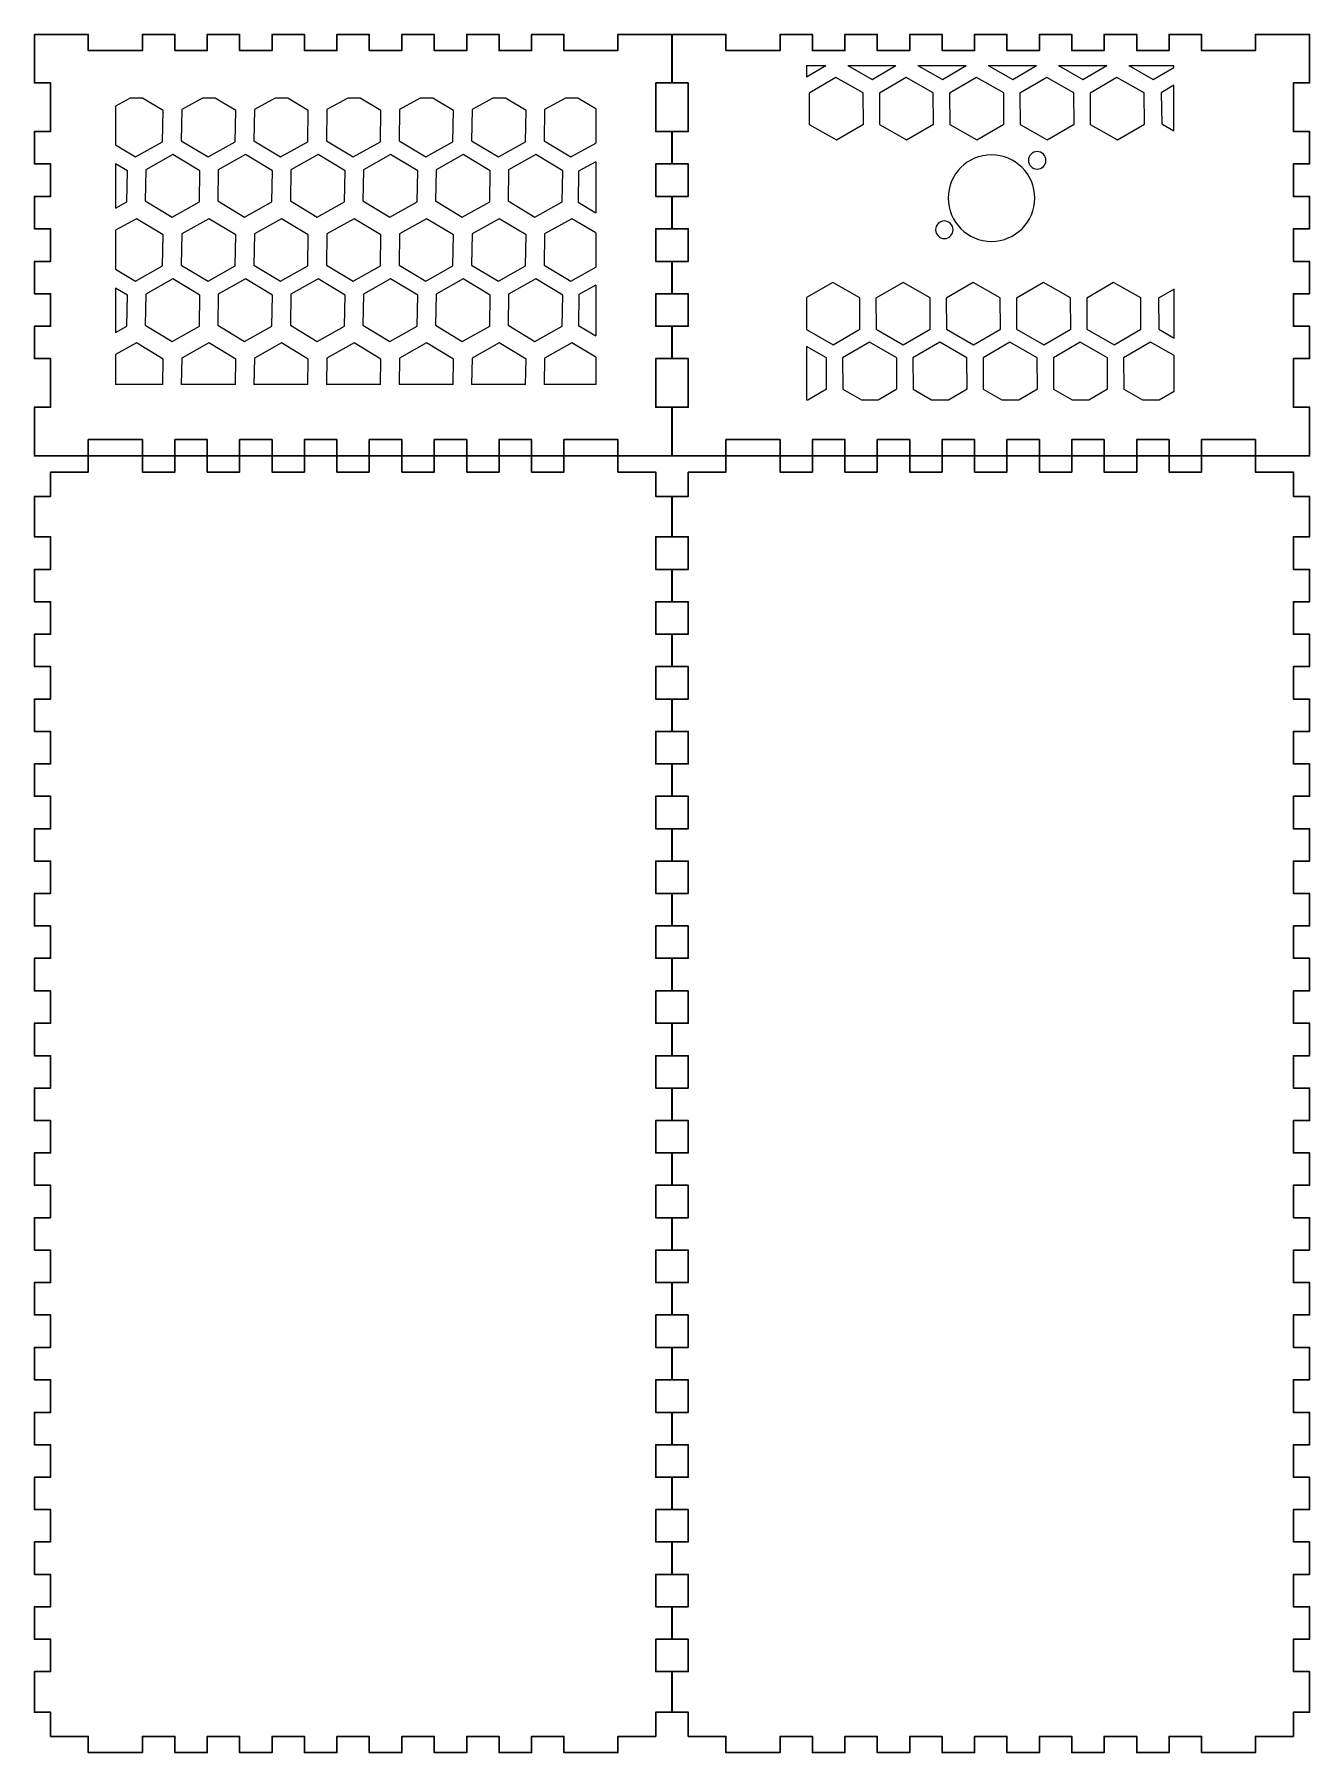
# Model space of a CAD drawing. Header units: inches. Extents: x 18 to 1367, y 18 to 919.
# Drawn here: x 18 to 687, y 18 to 919 of the extents above; entities that cross this region are included whole.
import ezdxf

# ---------------------------------------------------------------- set-up
doc = ezdxf.new("R2010")
doc.units = ezdxf.units.IN
doc.header["$MEASUREMENT"] = 0
doc.layers.add('Layer 1', color=7, linetype='Continuous')

# ---------------------------------------------------------------- blocks, each defined once
blk = doc.blocks.new('block 2')
at = {"layer": 'Layer 1', "color": 7, "lineweight": 30, "true_color": 0xffffff}
blk.add_lwpolyline([(18, 919.4), (46.3, 919.4), (46.3, 910.9), (74.7, 910.9), (74.7, 919.4), (91.7, 919.4), (91.7, 910.9), (108.7, 910.9), (108.7, 919.4), (125.7, 919.4), (125.7, 910.9), (142.7, 910.9), (142.7, 919.4), (159.7, 919.4), (159.7, 910.9), (176.7, 910.9), (176.7, 919.4), (193.7, 919.4), (193.7, 910.9), (210.8, 910.9), (210.8, 919.4), (227.8, 919.4), (227.8, 910.9), (244.8, 910.9), (244.8, 919.4), (261.8, 919.4), (261.8, 910.9), (278.8, 910.9), (278.8, 919.4), (295.8, 919.4), (295.8, 910.9), (324.1, 910.9), (324.1, 919.4), (352.5, 919.4), (352.5, 893.9), (344, 893.9), (344, 868.4), (352.5, 868.4), (352.5, 851.4), (344, 851.4), (344, 834.4), (352.5, 834.4), (352.5, 817.4), (344, 817.4), (344, 800.3), (352.5, 800.3), (352.5, 783.3), (344, 783.3), (344, 766.3), (352.5, 766.3), (352.5, 749.3), (344, 749.3), (344, 723.8), (352.5, 723.8), (352.5, 698.3), (324.1, 698.3), (324.1, 706.8), (295.8, 706.8), (295.8, 698.3), (278.8, 698.3), (278.8, 706.8), (261.8, 706.8), (261.8, 698.3), (244.8, 698.3), (244.8, 706.8), (227.8, 706.8), (227.8, 698.3), (210.8, 698.3), (210.8, 706.8), (193.7, 706.8), (193.7, 698.3), (176.7, 698.3), (176.7, 706.8), (159.7, 706.8), (159.7, 698.3), (142.7, 698.3), (142.7, 706.8), (125.7, 706.8), (125.7, 698.3), (108.7, 698.3), (108.7, 706.8), (91.7, 706.8), (91.7, 698.3), (74.7, 698.3), (74.7, 706.8), (46.3, 706.8), (46.3, 698.3), (18, 698.3), (18, 723.8), (26.5, 723.8), (26.5, 749.3), (18, 749.3), (18, 766.3), (26.5, 766.3), (26.5, 783.3), (18, 783.3), (18, 800.3), (26.5, 800.3), (26.5, 817.4), (18, 817.4), (18, 834.4), (26.5, 834.4), (26.5, 851.4), (18, 851.4), (18, 868.4), (26.5, 868.4), (26.5, 893.9), (18, 893.9), (18, 919.4)], dxfattribs=at)
blk = doc.blocks.new('block 3')
at = {"layer": 'Layer 1', "color": 7, "lineweight": 30, "true_color": 0xffffff}
blk.add_lwpolyline([(352.51, 919.4), (380.81, 919.4), (380.81, 910.9), (409.21, 910.9), (409.21, 919.4), (426.21, 919.4), (426.21, 910.9), (443.21, 910.9), (443.21, 919.4), (460.21, 919.4), (460.21, 910.9), (477.21, 910.9), (477.21, 919.4), (494.21, 919.4), (494.21, 910.9), (511.21, 910.9), (511.21, 919.4), (528.21, 919.4), (528.21, 910.9), (545.21, 910.9), (545.21, 919.4), (562.21, 919.4), (562.21, 910.9), (579.21, 910.9), (579.21, 919.4), (596.31, 919.4), (596.31, 910.9), (613.31, 910.9), (613.31, 919.4), (630.31, 919.4), (630.31, 910.9), (658.61, 910.9), (658.61, 919.4), (687.01, 919.4), (687.01, 893.9), (678.51, 893.9), (678.51, 868.4), (687.01, 868.4), (687.01, 851.4), (678.51, 851.4), (678.51, 834.4), (687.01, 834.4), (687.01, 817.4), (678.51, 817.4), (678.51, 800.3), (687.01, 800.3), (687.01, 783.3), (678.51, 783.3), (678.51, 766.3), (687.01, 766.3), (687.01, 749.3), (678.51, 749.3), (678.51, 723.8), (687.01, 723.8), (687.01, 698.3), (658.61, 698.3), (658.61, 706.8), (630.31, 706.8), (630.31, 698.3), (613.31, 698.3), (613.31, 706.8), (596.31, 706.8), (596.31, 698.3), (579.21, 698.3), (579.21, 706.8), (562.21, 706.8), (562.21, 698.3), (545.21, 698.3), (545.21, 706.8), (528.21, 706.8), (528.21, 698.3), (511.21, 698.3), (511.21, 706.8), (494.21, 706.8), (494.21, 698.3), (477.21, 698.3), (477.21, 706.8), (460.21, 706.8), (460.21, 698.3), (443.21, 698.3), (443.21, 706.8), (426.21, 706.8), (426.21, 698.3), (409.21, 698.3), (409.21, 706.8), (380.81, 706.8), (380.81, 698.3), (352.51, 698.3), (352.51, 723.8), (361.01, 723.8), (361.01, 749.3), (352.51, 749.3), (352.51, 766.3), (361.01, 766.3), (361.01, 783.3), (352.51, 783.3), (352.51, 800.3), (361.01, 800.3), (361.01, 817.4), (352.51, 817.4), (352.51, 834.4), (361.01, 834.4), (361.01, 851.4), (352.51, 851.4), (352.51, 868.4), (361.01, 868.4), (361.01, 893.9), (352.51, 893.9), (352.51, 919.4)], dxfattribs=at)
blk = doc.blocks.new('block 6')
at = {"layer": 'Layer 1', "color": 7, "lineweight": 30, "true_color": 0xffffff}
blk.add_lwpolyline([(26.5, 689.82), (46.3, 689.82), (46.3, 698.32), (74.7, 698.32), (74.7, 689.82), (91.7, 689.82), (91.7, 698.32), (108.7, 698.32), (108.7, 689.82), (125.7, 689.82), (125.7, 698.32), (142.7, 698.32), (142.7, 689.82), (159.7, 689.82), (159.7, 698.32), (176.7, 698.32), (176.7, 689.82), (193.7, 689.82), (193.7, 698.32), (210.8, 698.32), (210.8, 689.82), (227.8, 689.82), (227.8, 698.32), (244.8, 698.32), (244.8, 689.82), (261.8, 689.82), (261.8, 698.32), (278.8, 698.32), (278.8, 689.82), (295.8, 689.82), (295.8, 698.32), (324.1, 698.32), (324.1, 689.82), (344, 689.82), (344, 677.02), (352.5, 677.02), (352.5, 655.82), (344, 655.82), (344, 638.72), (352.5, 638.72), (352.5, 621.72), (344, 621.72), (344, 604.72), (352.5, 604.72), (352.5, 587.72), (344, 587.72), (344, 570.72), (352.5, 570.72), (352.5, 553.72), (344, 553.72), (344, 536.72), (352.5, 536.72), (352.5, 519.72), (344, 519.72), (344, 502.72), (352.5, 502.72), (352.5, 485.72), (344, 485.72), (344, 468.72), (352.5, 468.72), (352.5, 451.72), (344, 451.72), (344, 434.72), (352.5, 434.72), (352.5, 417.62), (344, 417.62), (344, 400.62), (352.5, 400.62), (352.5, 383.62), (344, 383.62), (344, 366.62), (352.5, 366.62), (352.5, 349.62), (344, 349.62), (344, 332.62), (352.5, 332.62), (352.5, 315.62), (344, 315.62), (344, 298.62), (352.5, 298.62), (352.5, 281.62), (344, 281.62), (344, 264.62), (352.5, 264.62), (352.5, 247.62), (344, 247.62), (344, 230.62), (352.5, 230.62), (352.5, 213.62), (344, 213.62), (344, 196.52), (352.5, 196.52), (352.5, 179.52), (344, 179.52), (344, 162.52), (352.5, 162.52), (352.5, 145.52), (344, 145.52), (344, 128.52), (352.5, 128.52), (352.5, 111.52), (344, 111.52), (344, 94.52), (352.5, 94.52), (352.5, 77.52), (344, 77.52), (344, 60.52), (352.5, 60.52), (352.5, 39.22), (344, 39.22), (344, 26.52), (324.1, 26.52), (324.1, 18.02), (295.8, 18.02), (295.8, 26.52), (278.8, 26.52), (278.8, 18.02), (261.8, 18.02), (261.8, 26.52), (244.8, 26.52), (244.8, 18.02), (227.8, 18.02), (227.8, 26.52), (210.8, 26.52), (210.8, 18.02), (193.7, 18.02), (193.7, 26.52), (176.7, 26.52), (176.7, 18.02), (159.7, 18.02), (159.7, 26.52), (142.7, 26.52), (142.7, 18.02), (125.7, 18.02), (125.7, 26.52), (108.7, 26.52), (108.7, 18.02), (91.7, 18.02), (91.7, 26.52), (74.7, 26.52), (74.7, 18.02), (46.3, 18.02), (46.3, 26.52), (26.5, 26.52), (26.5, 39.22), (18, 39.22), (18, 60.52), (26.5, 60.52), (26.5, 77.52), (18, 77.52), (18, 94.52), (26.5, 94.52), (26.5, 111.52), (18, 111.52), (18, 128.52), (26.5, 128.52), (26.5, 145.52), (18, 145.52), (18, 162.52), (26.5, 162.52), (26.5, 179.52), (18, 179.52), (18, 196.52), (26.5, 196.52), (26.5, 213.62), (18, 213.62), (18, 230.62), (26.5, 230.62), (26.5, 247.62), (18, 247.62), (18, 264.62), (26.5, 264.62), (26.5, 281.62), (18, 281.62), (18, 298.62), (26.5, 298.62), (26.5, 315.62), (18, 315.62), (18, 332.62), (26.5, 332.62), (26.5, 349.62), (18, 349.62), (18, 366.62), (26.5, 366.62), (26.5, 383.62), (18, 383.62), (18, 400.62), (26.5, 400.62), (26.5, 417.62), (18, 417.62), (18, 434.72), (26.5, 434.72), (26.5, 451.72), (18, 451.72), (18, 468.72), (26.5, 468.72), (26.5, 485.72), (18, 485.72), (18, 502.72), (26.5, 502.72), (26.5, 519.72), (18, 519.72), (18, 536.72), (26.5, 536.72), (26.5, 553.72), (18, 553.72), (18, 570.72), (26.5, 570.72), (26.5, 587.72), (18, 587.72), (18, 604.72), (26.5, 604.72), (26.5, 621.72), (18, 621.72), (18, 638.72), (26.5, 638.72), (26.5, 655.82), (18, 655.82), (18, 677.02), (26.5, 677.02), (26.5, 689.82)], dxfattribs=at)
blk = doc.blocks.new('block 7')
at = {"layer": 'Layer 1', "color": 7, "lineweight": 30, "true_color": 0xffffff}
blk.add_lwpolyline([(361.01, 689.82), (380.81, 689.82), (380.81, 698.32), (409.21, 698.32), (409.21, 689.82), (426.21, 689.82), (426.21, 698.32), (443.21, 698.32), (443.21, 689.82), (460.21, 689.82), (460.21, 698.32), (477.21, 698.32), (477.21, 689.82), (494.21, 689.82), (494.21, 698.32), (511.21, 698.32), (511.21, 689.82), (528.21, 689.82), (528.21, 698.32), (545.21, 698.32), (545.21, 689.82), (562.21, 689.82), (562.21, 698.32), (579.21, 698.32), (579.21, 689.82), (596.31, 689.82), (596.31, 698.32), (613.31, 698.32), (613.31, 689.82), (630.31, 689.82), (630.31, 698.32), (658.61, 698.32), (658.61, 689.82), (678.51, 689.82), (678.51, 677.02), (687.01, 677.02), (687.01, 655.82), (678.51, 655.82), (678.51, 638.72), (687.01, 638.72), (687.01, 621.72), (678.51, 621.72), (678.51, 604.72), (687.01, 604.72), (687.01, 587.72), (678.51, 587.72), (678.51, 570.72), (687.01, 570.72), (687.01, 553.72), (678.51, 553.72), (678.51, 536.72), (687.01, 536.72), (687.01, 519.72), (678.51, 519.72), (678.51, 502.72), (687.01, 502.72), (687.01, 485.72), (678.51, 485.72), (678.51, 468.72), (687.01, 468.72), (687.01, 451.72), (678.51, 451.72), (678.51, 434.72), (687.01, 434.72), (687.01, 417.62), (678.51, 417.62), (678.51, 400.62), (687.01, 400.62), (687.01, 383.62), (678.51, 383.62), (678.51, 366.62), (687.01, 366.62), (687.01, 349.62), (678.51, 349.62), (678.51, 332.62), (687.01, 332.62), (687.01, 315.62), (678.51, 315.62), (678.51, 298.62), (687.01, 298.62), (687.01, 281.62), (678.51, 281.62), (678.51, 264.62), (687.01, 264.62), (687.01, 247.62), (678.51, 247.62), (678.51, 230.62), (687.01, 230.62), (687.01, 213.62), (678.51, 213.62), (678.51, 196.52), (687.01, 196.52), (687.01, 179.52), (678.51, 179.52), (678.51, 162.52), (687.01, 162.52), (687.01, 145.52), (678.51, 145.52), (678.51, 128.52), (687.01, 128.52), (687.01, 111.52), (678.51, 111.52), (678.51, 94.52), (687.01, 94.52), (687.01, 77.52), (678.51, 77.52), (678.51, 60.52), (687.01, 60.52), (687.01, 39.22), (678.51, 39.22), (678.51, 26.52), (658.61, 26.52), (658.61, 18.02), (630.31, 18.02), (630.31, 26.52), (613.31, 26.52), (613.31, 18.02), (596.31, 18.02), (596.31, 26.52), (579.21, 26.52), (579.21, 18.02), (562.21, 18.02), (562.21, 26.52), (545.21, 26.52), (545.21, 18.02), (528.21, 18.02), (528.21, 26.52), (511.21, 26.52), (511.21, 18.02), (494.21, 18.02), (494.21, 26.52), (477.21, 26.52), (477.21, 18.02), (460.21, 18.02), (460.21, 26.52), (443.21, 26.52), (443.21, 18.02), (426.21, 18.02), (426.21, 26.52), (409.21, 26.52), (409.21, 18.02), (380.81, 18.02), (380.81, 26.52), (361.01, 26.52), (361.01, 39.22), (352.51, 39.22), (352.51, 60.52), (361.01, 60.52), (361.01, 77.52), (352.51, 77.52), (352.51, 94.52), (361.01, 94.52), (361.01, 111.52), (352.51, 111.52), (352.51, 128.52), (361.01, 128.52), (361.01, 145.52), (352.51, 145.52), (352.51, 162.52), (361.01, 162.52), (361.01, 179.52), (352.51, 179.52), (352.51, 196.52), (361.01, 196.52), (361.01, 213.62), (352.51, 213.62), (352.51, 230.62), (361.01, 230.62), (361.01, 247.62), (352.51, 247.62), (352.51, 264.62), (361.01, 264.62), (361.01, 281.62), (352.51, 281.62), (352.51, 298.62), (361.01, 298.62), (361.01, 315.62), (352.51, 315.62), (352.51, 332.62), (361.01, 332.62), (361.01, 349.62), (352.51, 349.62), (352.51, 366.62), (361.01, 366.62), (361.01, 383.62), (352.51, 383.62), (352.51, 400.62), (361.01, 400.62), (361.01, 417.62), (352.51, 417.62), (352.51, 434.72), (361.01, 434.72), (361.01, 451.72), (352.51, 451.72), (352.51, 468.72), (361.01, 468.72), (361.01, 485.72), (352.51, 485.72), (352.51, 502.72), (361.01, 502.72), (361.01, 519.72), (352.51, 519.72), (352.51, 536.72), (361.01, 536.72), (361.01, 553.72), (352.51, 553.72), (352.51, 570.72), (361.01, 570.72), (361.01, 587.72), (352.51, 587.72), (352.51, 604.72), (361.01, 604.72), (361.01, 621.72), (352.51, 621.72), (352.51, 638.72), (361.01, 638.72), (361.01, 655.82), (352.51, 655.82), (352.51, 677.02), (361.01, 677.02), (361.01, 689.82)], dxfattribs=at)
blk = doc.blocks.new('block 12')
at = {"layer": 'Layer 1', "lineweight": 0}
for points in [[(544.1, 857.9), (546.64, 857.9), (548.7, 855.84), (548.7, 853.3), (548.7, 850.76), (546.64, 848.7), (544.1, 848.7), (541.56, 848.7), (539.5, 850.76), (539.5, 853.3), (539.5, 855.84), (541.56, 857.9), (544.1, 857.9)], [(520.1, 856.2), (532.64, 856.2), (542.8, 846.04), (542.8, 833.5), (542.8, 820.96), (532.64, 810.8), (520.1, 810.8), (507.56, 810.8), (497.4, 820.96), (497.4, 833.5), (497.4, 846.04), (507.56, 856.2), (520.1, 856.2)], [(495.4, 821.5), (497.94, 821.5), (500, 819.44), (500, 816.9), (500, 814.36), (497.94, 812.3), (495.4, 812.3), (492.86, 812.3), (490.8, 814.36), (490.8, 816.9), (490.8, 819.44), (492.86, 821.5), (495.4, 821.5)]]:
    blk.add_open_spline(points, degree=3, knots=[0, 0, 0, 0, 1, 1, 1, 2, 2, 2, 3, 3, 3, 4, 4, 4, 4], dxfattribs=at)
blk = doc.blocks.new('block 15')
at = {"layer": 'Layer 1', "color": 7, "lineweight": 25, "true_color": 0xffffff}
for points in [[(68.2, 886), (60.6, 881.8)], [(74.7, 886), (68.2, 886)], [(85.6, 879.5), (74.7, 886)], [(106.2, 886), (95.3, 880)], [(112.8, 886), (106.2, 886)], [(123.7, 879.5), (112.8, 886)], [(144.3, 886), (133.4, 880)], [(150.9, 886), (144.3, 886)], [(161.7, 879.5), (150.9, 886)], [(182.4, 886), (171.5, 880)], [(188.9, 886), (182.4, 886)], [(199.8, 879.5), (188.9, 886)], [(220.4, 886), (209.5, 880)], [(227, 886), (220.4, 886)], [(237.9, 879.5), (227, 886)], [(258.5, 886), (247.6, 880)], [(265.1, 886), (258.5, 886)], [(276, 879.5), (265.1, 886)], [(296.6, 886), (285.7, 880)], [(303.1, 886), (296.6, 886)], [(312.5, 880.4), (303.1, 886)], [(60.6, 881.8), (60.6, 861.4)], [(85.3, 863.1), (85.6, 879.5)], [(95.3, 880), (95.1, 863.6)], [(123.4, 863.1), (123.7, 879.5)], [(133.4, 880), (133.1, 863.6)], [(161.5, 863.1), (161.7, 879.5)], [(171.5, 880), (171.2, 863.6)], [(199.5, 863.1), (199.8, 879.5)], [(209.5, 880), (209.3, 863.6)], [(237.6, 863.1), (237.9, 879.5)], [(247.6, 880), (247.3, 863.6)], [(275.7, 863.1), (276, 879.5)], [(285.7, 880), (285.4, 863.6)], [(312.5, 880.4), (312.5, 862.4)], [(60.6, 861.4), (71, 855.2)], [(71, 855.2), (85.3, 863.1)], [(95.1, 863.6), (109.1, 855.2)], [(109.1, 855.2), (123.4, 863.1)], [(133.1, 863.6), (147.2, 855.2)], [(147.2, 855.2), (161.5, 863.1)], [(171.2, 863.6), (185.2, 855.2)], [(185.2, 855.2), (199.5, 863.1)], [(209.3, 863.6), (223.3, 855.2)], [(223.3, 855.2), (237.6, 863.1)], [(247.3, 863.6), (261.4, 855.2)], [(261.4, 855.2), (275.7, 863.1)], [(285.4, 863.6), (299.4, 855.2)], [(299.4, 855.2), (312.5, 862.4)], [(66.8, 847.8), (60.6, 851.5)], [(60.6, 851.5), (60.6, 828.2)], [(66.5, 831.5), (66.8, 847.8)], [(76.4, 848.3), (76.2, 832)], [(90.7, 856.3), (76.4, 848.3)], [(104.8, 847.8), (90.7, 856.3)], [(104.6, 831.5), (104.8, 847.8)], [(114.5, 848.3), (114.2, 832)], [(128.8, 856.3), (114.5, 848.3)], [(142.9, 847.8), (128.8, 856.3)], [(142.6, 831.5), (142.9, 847.8)], [(152.6, 848.3), (152.3, 832)], [(166.9, 856.3), (152.6, 848.3)], [(181, 847.8), (166.9, 856.3)], [(180.7, 831.5), (181, 847.8)], [(190.6, 848.3), (190.4, 832)], [(204.9, 856.3), (190.6, 848.3)], [(219.1, 847.8), (204.9, 856.3)], [(218.8, 831.5), (219.1, 847.8)], [(228.7, 848.3), (228.4, 832)], [(243, 856.3), (228.7, 848.3)], [(257.1, 847.8), (243, 856.3)], [(256.9, 831.5), (257.1, 847.8)], [(266.8, 848.3), (266.5, 832)], [(281.1, 856.3), (266.8, 848.3)], [(295.2, 847.8), (281.1, 856.3)], [(294.9, 831.5), (295.2, 847.8)], [(303.4, 847.6), (303.2, 831.3)], [(312.5, 852.6), (303.4, 847.6)], [(312.5, 852.6), (312.5, 825.7)], [(60.6, 828.2), (66.5, 831.5)], [(76.2, 832), (90.3, 823.5)], [(90.3, 823.5), (104.6, 831.5)], [(114.2, 832), (128.3, 823.5)], [(128.3, 823.5), (142.6, 831.5)], [(152.3, 832), (166.4, 823.5)], [(166.4, 823.5), (180.7, 831.5)], [(190.4, 832), (204.5, 823.5)], [(204.5, 823.5), (218.8, 831.5)], [(228.4, 832), (242.5, 823.5)], [(242.5, 823.5), (256.9, 831.5)], [(266.5, 832), (280.6, 823.5)], [(280.6, 823.5), (294.9, 831.5)], [(303.2, 831.3), (312.5, 825.7)], [(71.6, 822.7), (60.6, 816.6)], [(85.6, 814.3), (71.6, 822.7)], [(109.6, 822.7), (95.3, 814.8)], [(123.7, 814.3), (109.6, 822.7)], [(147.7, 822.7), (133.4, 814.8)], [(161.7, 814.3), (147.7, 822.7)], [(185.8, 822.7), (171.5, 814.8)], [(199.8, 814.3), (185.8, 822.7)], [(223.8, 822.7), (209.5, 814.8)], [(237.9, 814.3), (223.8, 822.7)], [(261.9, 822.7), (247.6, 814.8)], [(276, 814.3), (261.9, 822.7)], [(300, 822.7), (285.7, 814.8)], [(312.5, 815.2), (300, 822.7)], [(60.6, 816.6), (60.6, 796.2)], [(85.3, 797.9), (85.6, 814.3)], [(95.3, 814.8), (95.1, 798.4)], [(123.4, 797.9), (123.7, 814.3)], [(133.4, 814.8), (133.1, 798.4)], [(161.5, 797.9), (161.7, 814.3)], [(171.5, 814.8), (171.2, 798.4)], [(199.5, 797.9), (199.8, 814.3)], [(209.5, 814.8), (209.3, 798.4)], [(237.6, 797.9), (237.9, 814.3)], [(247.6, 814.8), (247.3, 798.4)], [(275.7, 797.9), (276, 814.3)], [(285.7, 814.8), (285.4, 798.4)], [(312.5, 815.2), (312.5, 797.2)], [(60.6, 796.2), (71, 790)], [(71, 790), (85.3, 797.9)], [(95.1, 798.4), (109.1, 790)], [(109.1, 790), (123.4, 797.9)], [(133.1, 798.4), (147.2, 790)], [(147.2, 790), (161.5, 797.9)], [(171.2, 798.4), (185.2, 790)], [(185.2, 790), (199.5, 797.9)], [(209.3, 798.4), (223.3, 790)], [(223.3, 790), (237.6, 797.9)], [(247.3, 798.4), (261.4, 790)], [(261.4, 790), (275.7, 797.9)], [(285.4, 798.4), (299.4, 790)], [(299.4, 790), (312.5, 797.2)], [(66.8, 782.6), (60.6, 786.3)], [(60.6, 786.3), (60.6, 763)], [(90.7, 791.1), (76.4, 783.1)], [(104.8, 782.6), (90.7, 791.1)], [(128.8, 791.1), (114.5, 783.1)], [(142.9, 782.6), (128.8, 791.1)], [(166.9, 791.1), (152.6, 783.1)], [(181, 782.6), (166.9, 791.1)], [(204.9, 791.1), (190.6, 783.1)], [(219.1, 782.6), (204.9, 791.1)], [(243, 791.1), (228.7, 783.1)], [(257.1, 782.6), (243, 791.1)], [(281.1, 791.1), (266.8, 783.1)], [(295.2, 782.6), (281.1, 791.1)], [(312.5, 787.8), (303.7, 782.9)], [(312.5, 787.8), (312.5, 761.2)], [(66.5, 766.3), (66.8, 782.6)], [(76.4, 783.1), (76.2, 766.8)], [(104.6, 766.3), (104.8, 782.6)], [(114.5, 783.1), (114.2, 766.8)], [(142.6, 766.3), (142.9, 782.6)], [(152.6, 783.1), (152.3, 766.8)], [(180.7, 766.3), (181, 782.6)], [(190.6, 783.1), (190.4, 766.8)], [(218.8, 766.3), (219.1, 782.6)], [(228.7, 783.1), (228.4, 766.8)], [(256.9, 766.3), (257.1, 782.6)], [(266.8, 783.1), (266.5, 766.8)], [(294.9, 766.3), (295.2, 782.6)], [(303.7, 782.9), (303.5, 766.6)], [(60.6, 763), (66.5, 766.3)], [(76.2, 766.8), (90.3, 758.3)], [(90.3, 758.3), (104.6, 766.3)], [(114.2, 766.8), (128.3, 758.3)], [(128.3, 758.3), (142.6, 766.3)], [(152.3, 766.8), (166.4, 758.3)], [(166.4, 758.3), (180.7, 766.3)], [(190.4, 766.8), (204.5, 758.3)], [(204.5, 758.3), (218.8, 766.3)], [(228.4, 766.8), (242.5, 758.3)], [(242.5, 758.3), (256.9, 766.3)], [(266.5, 766.8), (280.6, 758.3)], [(280.6, 758.3), (294.9, 766.3)], [(303.5, 766.6), (312.5, 761.2)], [(71.6, 757.5), (60.6, 751.4)], [(85.6, 749.1), (71.6, 757.5)], [(109.6, 757.5), (95.3, 749.6)], [(123.7, 749.1), (109.6, 757.5)], [(147.7, 757.5), (133.4, 749.6)], [(161.7, 749.1), (147.7, 757.5)], [(185.8, 757.5), (171.5, 749.6)], [(199.8, 749.1), (185.8, 757.5)], [(223.8, 757.5), (209.5, 749.6)], [(237.9, 749.1), (223.8, 757.5)], [(261.9, 757.5), (247.6, 749.6)], [(276, 749.1), (261.9, 757.5)], [(300, 757.5), (285.7, 749.6)], [(312.5, 750), (300, 757.5)], [(60.6, 751.4), (60.6, 735.8)], [(85.4, 735.8), (85.6, 749.1)], [(95.3, 749.6), (95.1, 735.8)], [(123.5, 735.8), (123.7, 749.1)], [(133.4, 749.6), (133.2, 735.8)], [(161.5, 735.8), (161.7, 749.1)], [(171.5, 749.6), (171.2, 735.8)], [(199.6, 735.8), (199.8, 749.1)], [(209.5, 749.6), (209.3, 735.8)], [(237.7, 735.8), (237.9, 749.1)], [(247.6, 749.6), (247.4, 735.8)], [(275.7, 735.8), (276, 749.1)], [(285.7, 749.6), (285.5, 735.8)], [(312.5, 750), (312.5, 735.8)], [(85.4, 735.8), (60.6, 735.8)], [(123.5, 735.8), (95.1, 735.8)], [(161.5, 735.8), (133.2, 735.8)], [(199.6, 735.8), (171.2, 735.8)], [(237.7, 735.8), (209.3, 735.8)], [(275.7, 735.8), (247.4, 735.8)], [(312.5, 735.8), (285.5, 735.8)]]:
    blk.add_lwpolyline(points, dxfattribs=at)
blk = doc.blocks.new('block 16')
at = {"layer": 'Layer 1', "color": 7, "lineweight": 25, "true_color": 0xffffff}
for points in [[(423, 903.1), (433.2, 903.1)], [(423, 903.1), (423, 903.1)], [(423, 903.1), (423, 897.1)], [(423, 897.1), (433.2, 903.1)], [(444.7, 903.1), (470, 903.1)], [(444.7, 903.1), (444.7, 903.1)], [(444.7, 903.1), (457.6, 895.7)], [(457.6, 895.7), (470, 903.1)], [(470, 903.1), (470, 903.1)], [(481.5, 903.1), (506.9, 903.1)], [(481.5, 903.1), (481.5, 903.1)], [(481.5, 903.1), (494.4, 895.7)], [(494.4, 895.7), (506.9, 903.1)], [(506.9, 903.1), (506.9, 903.1)], [(518.4, 903.1), (543.7, 903.1)], [(518.4, 903.1), (518.4, 903.1)], [(518.4, 903.1), (531.3, 895.7)], [(531.3, 895.7), (543.7, 903.1)], [(543.7, 903.1), (543.7, 903.1)], [(555.2, 903.1), (580.6, 903.1)], [(555.2, 903.1), (555.2, 903.1)], [(555.2, 903.1), (568.1, 895.7)], [(568.1, 895.7), (580.6, 903.1)], [(580.6, 903.1), (580.6, 903.1)], [(592.1, 903.1), (615.8, 903.1)], [(592.1, 903.1), (592.1, 903.1)], [(592.1, 903.1), (605, 895.7)], [(605, 895.7), (615.8, 902.1)], [(615.8, 903.1), (615.8, 903.1)], [(615.8, 902.1), (615.8, 903.1)], [(438.5, 896.8), (424.4, 888.5)], [(452.8, 888.7), (438.5, 896.8)], [(475.4, 896.8), (461.3, 888.5)], [(489.6, 888.7), (475.4, 896.8)], [(512.2, 896.8), (498.1, 888.5)], [(526.5, 888.7), (512.2, 896.8)], [(549.1, 896.8), (535, 888.5)], [(563.3, 888.7), (549.1, 896.8)], [(585.9, 896.8), (571.8, 888.5)], [(600.2, 888.7), (585.9, 896.8)], [(615.8, 892.7), (609.2, 888.8)], [(615.8, 868.8), (615.8, 892.7)], [(424.4, 888.5), (424.5, 872.1)], [(452.9, 872.3), (452.8, 888.7)], [(461.3, 888.5), (461.4, 872.1)], [(489.7, 872.3), (489.6, 888.7)], [(498.1, 888.5), (498.2, 872.1)], [(526.6, 872.3), (526.5, 888.7)], [(535, 888.5), (535.1, 872.1)], [(563.4, 872.3), (563.3, 888.7)], [(571.8, 888.5), (571.9, 872.1)], [(600.3, 872.3), (600.2, 888.7)], [(609.2, 888.8), (609.4, 872.4)], [(424.5, 872.1), (438.8, 864)], [(438.8, 864), (452.9, 872.3)], [(461.4, 872.1), (475.6, 864)], [(475.6, 864), (489.7, 872.3)], [(498.2, 872.1), (512.5, 864)], [(512.5, 864), (526.6, 872.3)], [(535.1, 872.1), (549.3, 864)], [(549.3, 864), (563.4, 872.3)], [(571.9, 872.1), (586.2, 864)], [(586.2, 864), (600.3, 872.3)], [(609.4, 872.4), (615.8, 868.8)]]:
    blk.add_lwpolyline(points, dxfattribs=at)
blk = doc.blocks.new('block 17')
at = {"layer": 'Layer 1', "color": 7, "lineweight": 25, "true_color": 0xffffff}
for points in [[(436.8, 789.3), (423.1, 781.3)], [(451, 781.2), (436.8, 789.3)], [(473.7, 789.3), (459.5, 781)], [(487.9, 781.2), (473.7, 789.3)], [(510.5, 789.3), (496.4, 781)], [(524.7, 781.2), (510.5, 789.3)], [(547.4, 789.3), (533.2, 781)], [(561.6, 781.2), (547.4, 789.3)], [(584.2, 789.3), (570.1, 781)], [(598.4, 781.2), (584.2, 789.3)], [(615.9, 785.8), (607.8, 781.1)], [(615.9, 760.1), (615.9, 785.8)], [(423.1, 781.3), (423.1, 764.5)], [(451.1, 764.8), (451, 781.2)], [(459.5, 781), (459.6, 764.7)], [(488, 764.8), (487.9, 781.2)], [(496.4, 781), (496.5, 764.7)], [(524.8, 764.8), (524.7, 781.2)], [(533.2, 781), (533.3, 764.7)], [(561.7, 764.8), (561.6, 781.2)], [(570.1, 781), (570.2, 764.7)], [(598.5, 764.8), (598.4, 781.2)], [(607.8, 781.1), (607.9, 764.7)], [(423.1, 764.5), (437, 756.6)], [(437, 756.6), (451.1, 764.8)], [(456.1, 757.9), (442, 749.7)], [(470.4, 749.8), (456.1, 757.9)], [(459.6, 764.7), (473.8, 756.6)], [(473.8, 756.6), (488, 764.8)], [(493, 757.9), (478.9, 749.7)], [(507.2, 749.8), (493, 757.9)], [(496.5, 764.7), (510.7, 756.6)], [(510.7, 756.6), (524.8, 764.8)], [(529.8, 757.9), (515.7, 749.7)], [(544.1, 749.8), (529.8, 757.9)], [(533.3, 764.7), (547.5, 756.6)], [(547.5, 756.6), (561.7, 764.8)], [(566.7, 757.9), (552.6, 749.7)], [(580.9, 749.8), (566.7, 757.9)], [(570.2, 764.7), (584.4, 756.6)], [(584.4, 756.6), (598.5, 764.8)], [(603.5, 757.9), (589.4, 749.7)], [(615.9, 750.9), (603.5, 757.9)], [(607.9, 764.7), (615.9, 760.1)], [(433.5, 749.8), (423.1, 755.7)], [(423.1, 755.7), (423.1, 727.7)], [(433.6, 733.5), (433.5, 749.8)], [(442, 749.7), (442.1, 733.3)], [(470.5, 733.5), (470.4, 749.8)], [(478.9, 749.7), (479, 733.3)], [(507.3, 733.5), (507.2, 749.8)], [(515.7, 749.7), (515.8, 733.3)], [(544.2, 733.5), (544.1, 749.8)], [(552.6, 749.7), (552.7, 733.3)], [(581, 733.5), (580.9, 749.8)], [(589.4, 749.7), (589.5, 733.3)], [(615.9, 732.3), (615.9, 750.9)], [(423.8, 727.7), (433.6, 733.5)], [(442.1, 733.3), (451.9, 727.7)], [(460.7, 727.7), (470.5, 733.5)], [(479, 733.3), (488.7, 727.7)], [(497.5, 727.7), (507.3, 733.5)], [(515.8, 733.3), (525.6, 727.7)], [(534.4, 727.7), (544.2, 733.5)], [(552.7, 733.3), (562.4, 727.7)], [(571.2, 727.7), (581, 733.5)], [(589.5, 733.3), (599.3, 727.7)], [(608.1, 727.7), (615.9, 732.3)], [(423.1, 727.7), (423.8, 727.7)], [(451.9, 727.7), (460.7, 727.7)], [(488.7, 727.7), (497.5, 727.7)], [(525.6, 727.7), (534.4, 727.7)], [(562.4, 727.7), (571.2, 727.7)], [(599.3, 727.7), (608.1, 727.7)]]:
    blk.add_lwpolyline(points, dxfattribs=at)

msp = doc.modelspace()

# ---------------------------------------------------------------- block references
at = {"layer": 'Layer 1'}
for name in ['block 2', 'block 3', 'block 16', 'block 15', 'block 12', 'block 17', 'block 6', 'block 7']:
    msp.add_blockref(name, (0, 0), dxfattribs=at)

doc.saveas('drawing.dxf')
